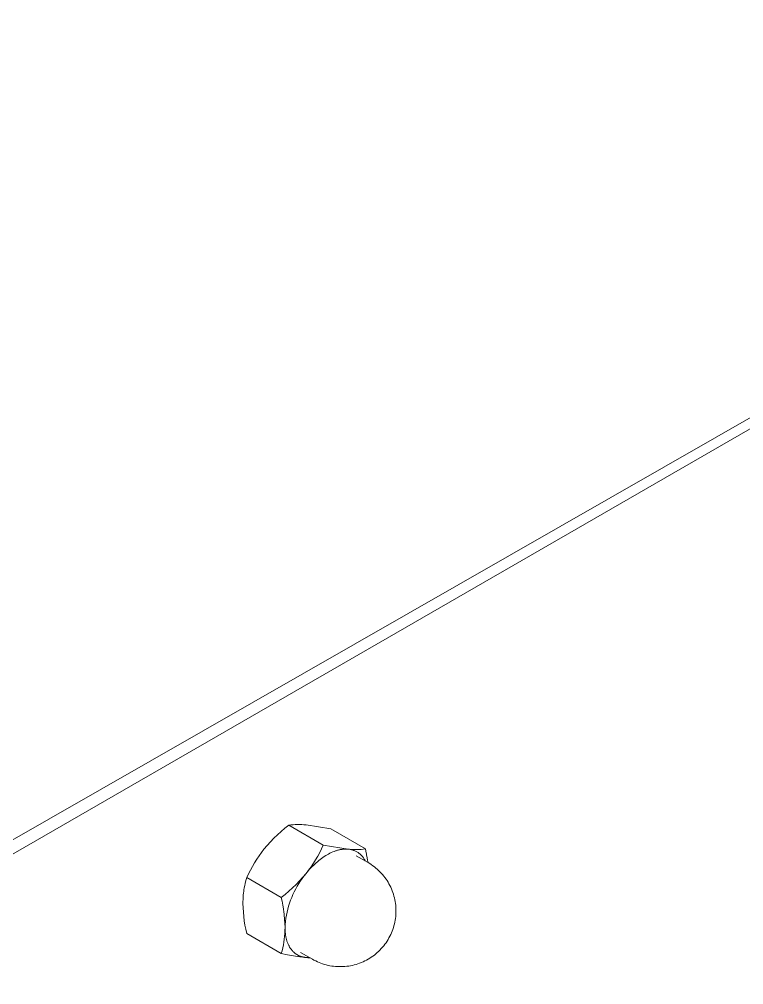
# Model space of a CAD drawing. Header units: inches. Extents: x -14 to 184, y -4 to 134.
# Drawn here: x 168.78 to 172.62, y 71.95 to 77.06 of the extents above; entities that cross this region are included whole.
import ezdxf

# ---------------------------------------------------------------- set-up
doc = ezdxf.new("R2010")
doc.units = ezdxf.units.IN
doc.layers.add('ZANO_R', color=7, linetype='Continuous', lineweight=0)

msp = doc.modelspace()

# ---------------------------------------------------------------- linework, layer by layer
at = {"layer": 'ZANO_R'}
for p, q in [((176.33842, 77.05908), (163.9683, 69.97924)), ((176.17298, 76.92487), (164.20227, 70.01358)), ((170.16711, 72.75713), (170.18704, 72.77405)), ((170.18704, 72.77405), (170.20752, 72.79032)), ((170.20752, 72.79032), (170.21889, 72.79175)), ((170.39044, 72.68471), (170.20752, 72.79032)), ((170.21889, 72.79175), (170.2303, 72.79282)), ((170.2303, 72.79282), (170.24174, 72.79354)), ((170.24174, 72.79354), (170.2532, 72.79391)), ((170.2532, 72.79391), (170.26466, 72.79393)), ((170.26466, 72.79393), (170.27612, 72.79359)), ((170.27612, 72.79359), (170.28756, 72.7929)), ((170.28756, 72.7929), (170.29898, 72.79186)), ((170.29898, 72.79186), (170.43023, 72.77043)), ((170.43023, 72.77043), (170.61315, 72.66482)), ((170.11076, 72.70258), (170.12895, 72.72137)), ((170.12895, 72.72137), (170.14774, 72.73956)), ((170.14774, 72.73956), (170.16711, 72.75713)), ((170.07627, 72.66328), (170.0932, 72.68321)), ((170.0932, 72.68321), (170.11076, 72.70258)), ((170.39044, 72.68471), (170.38107, 72.66479)), ((170.52169, 72.66328), (170.39044, 72.68471)), ((170.03766, 72.60971), (170.04998, 72.62796)), ((170.04998, 72.62796), (170.06285, 72.64582)), ((170.06285, 72.64582), (170.07627, 72.66328)), ((170.36051, 72.62586), (170.34934, 72.60688)), ((170.37109, 72.64516), (170.36051, 72.62586)), ((170.38107, 72.66479), (170.37109, 72.64516)), ((170.38801, 72.61926), (170.38063, 72.61399)), ((170.39543, 72.62426), (170.38801, 72.61926)), ((170.40288, 72.62899), (170.39543, 72.62426)), ((170.41034, 72.63344), (170.40288, 72.62899)), ((170.41779, 72.6376), (170.41034, 72.63344)), ((170.42524, 72.64147), (170.41779, 72.6376)), ((170.43266, 72.64503), (170.42524, 72.64147)), ((170.44004, 72.64829), (170.43266, 72.64503)), ((170.44737, 72.65124), (170.44004, 72.64829)), ((170.45102, 72.6526), (170.44737, 72.65124)), ((170.45464, 72.65388), (170.45102, 72.6526)), ((170.45825, 72.65508), (170.45464, 72.65388)), ((170.46184, 72.65621), (170.45825, 72.65508)), ((170.46541, 72.65725), (170.46184, 72.65621)), ((170.46896, 72.65822), (170.46541, 72.65725)), ((170.47248, 72.65911), (170.46896, 72.65822)), ((170.47598, 72.65992), (170.47248, 72.65911)), ((170.47945, 72.66065), (170.47598, 72.65992)), ((170.48289, 72.6613), (170.47945, 72.66065)), ((170.48631, 72.66188), (170.48289, 72.6613)), ((170.4897, 72.66238), (170.48631, 72.66188)), ((170.49305, 72.6628), (170.4897, 72.66238)), ((170.49637, 72.66315), (170.49305, 72.6628)), ((170.49966, 72.66342), (170.49637, 72.66315)), ((170.50292, 72.66362), (170.49966, 72.66342)), ((170.50614, 72.66374), (170.50292, 72.66362)), ((170.50933, 72.66379), (170.50614, 72.66374)), ((170.51247, 72.66377), (170.50933, 72.66379)), ((170.51559, 72.66368), (170.51247, 72.66377)), ((170.51866, 72.66351), (170.51559, 72.66368)), ((170.52169, 72.66328), (170.51866, 72.66351)), ((170.53311, 72.66224), (170.52169, 72.66328)), ((170.52541, 72.66292), (170.52169, 72.66328)), ((170.52912, 72.66243), (170.52541, 72.66292)), ((170.53281, 72.66181), (170.52912, 72.66243)), ((170.53648, 72.66108), (170.53281, 72.66181)), ((170.54455, 72.66155), (170.53311, 72.66224)), ((170.54012, 72.66022), (170.53648, 72.66108)), ((170.54373, 72.65923), (170.54012, 72.66022)), ((170.5473, 72.65813), (170.54373, 72.65923)), ((170.55601, 72.66121), (170.54455, 72.66155)), ((170.55083, 72.6569), (170.5473, 72.65813)), ((170.55432, 72.65556), (170.55083, 72.6569)), ((170.55777, 72.65409), (170.55432, 72.65556)), ((170.56747, 72.66123), (170.55601, 72.66121)), ((170.56116, 72.65252), (170.55777, 72.65409)), ((170.56449, 72.65083), (170.56116, 72.65252)), ((170.56777, 72.64902), (170.56449, 72.65083)), ((170.62757, 72.59181), (170.56493, 72.62797)), ((170.57893, 72.6616), (170.56747, 72.66123)), ((170.57098, 72.64711), (170.56777, 72.64902)), ((170.57413, 72.64509), (170.57098, 72.64711)), ((170.57721, 72.64296), (170.57413, 72.64509)), ((170.58021, 72.64073), (170.57721, 72.64296)), ((170.59037, 72.66232), (170.57893, 72.6616)), ((170.58314, 72.63841), (170.58021, 72.64073)), ((170.58598, 72.63598), (170.58314, 72.63841)), ((170.58875, 72.63346), (170.58598, 72.63598)), ((170.59142, 72.63084), (170.58875, 72.63346)), ((170.60178, 72.66339), (170.59037, 72.66232)), ((170.59401, 72.62814), (170.59142, 72.63084)), ((170.5965, 72.62535), (170.59401, 72.62814)), ((170.59889, 72.62248), (170.5965, 72.62535)), ((170.60119, 72.61953), (170.59889, 72.62248)), ((170.60339, 72.6165), (170.60119, 72.61953)), ((170.61315, 72.66482), (170.60178, 72.66339)), ((170.60548, 72.6134), (170.60339, 72.6165)), ((170.61315, 72.66482), (170.61585, 72.65215)), ((170.61746, 72.64426), (170.61585, 72.65215)), ((170.61746, 72.64426), (170.61855, 72.63876)), ((170.61946, 72.63403), (170.61854, 72.63876)), ((170.61946, 72.63403), (170.62256, 72.61689)), ((170.62311, 72.61365), (170.62256, 72.61689)), ((170.00416, 72.55281), (170.01474, 72.57212)), ((170.01474, 72.57212), (170.02591, 72.59109)), ((170.02591, 72.59109), (170.03766, 72.60971)), ((170.32527, 72.57001), (170.3124, 72.55215)), ((170.3243, 72.5638), (170.31775, 72.55671)), ((170.33098, 72.57074), (170.3243, 72.5638)), ((170.33759, 72.58826), (170.32527, 72.57001)), ((170.33778, 72.57752), (170.33098, 72.57074)), ((170.34934, 72.60688), (170.33759, 72.58826)), ((170.34469, 72.58412), (170.33778, 72.57752)), ((170.35171, 72.59053), (170.34469, 72.58412)), ((170.35883, 72.59673), (170.35171, 72.59053)), ((170.36603, 72.60272), (170.35883, 72.59673)), ((170.3733, 72.60848), (170.36603, 72.60272)), ((170.38063, 72.61399), (170.3733, 72.60848)), ((170.60747, 72.61024), (170.60548, 72.6134)), ((170.60935, 72.607), (170.60747, 72.61024)), ((170.61112, 72.60371), (170.60935, 72.607)), ((170.61277, 72.60035), (170.61112, 72.60371)), ((170.62311, 72.61365), (170.62388, 72.60895)), ((170.62475, 72.60351), (170.62388, 72.60895)), ((170.62475, 72.60351), (170.6252, 72.60056)), ((170.62626, 72.59341), (170.6252, 72.60056)), ((170.62626, 72.59341), (170.62639, 72.59249)), ((170.62757, 72.59181), (170.63612, 72.58668)), ((170.63612, 72.58668), (170.6445, 72.58126)), ((170.6445, 72.58126), (170.65268, 72.57556)), ((170.65268, 72.57556), (170.66067, 72.56959)), ((170.66067, 72.56959), (170.66846, 72.56335)), ((169.98054, 72.49781), (169.98481, 72.51327)), ((169.98481, 72.51327), (169.99418, 72.53319)), ((169.98481, 72.51327), (170.16773, 72.40765)), ((169.99418, 72.53319), (170.00416, 72.55281)), ((170.28205, 72.51476), (170.26449, 72.49539)), ((170.28868, 72.52183), (170.27882, 72.50861)), ((170.29898, 72.5347), (170.28205, 72.51476)), ((170.29898, 72.5347), (170.28868, 72.52183)), ((170.3124, 72.55215), (170.29898, 72.5347)), ((170.30509, 72.54215), (170.29898, 72.5347)), ((170.31135, 72.54949), (170.30509, 72.54215)), ((170.31775, 72.55671), (170.31135, 72.54949)), ((170.66846, 72.56335), (170.67602, 72.55686)), ((170.67602, 72.55686), (170.68337, 72.55011)), ((170.68337, 72.55011), (170.69048, 72.54312)), ((170.69048, 72.54312), (170.69735, 72.53589)), ((170.69735, 72.53589), (170.70398, 72.52843)), ((170.70398, 72.52843), (170.71034, 72.52075)), ((170.71034, 72.52075), (170.71645, 72.51286)), ((170.71645, 72.51286), (170.72228, 72.50478)), ((169.97206, 72.45906), (169.97425, 72.47068)), ((169.97425, 72.47068), (169.97674, 72.48224)), ((169.97674, 72.48224), (169.98054, 72.49781)), ((170.2463, 72.4766), (170.22751, 72.45841)), ((170.25201, 72.46708), (170.24402, 72.45266)), ((170.26449, 72.49539), (170.2463, 72.4766)), ((170.26047, 72.48123), (170.25201, 72.46708)), ((170.26942, 72.49508), (170.26047, 72.48123)), ((170.27882, 72.50861), (170.26942, 72.49508)), ((170.72228, 72.50478), (170.72784, 72.49649)), ((170.72784, 72.49649), (170.73312, 72.48803)), ((170.73312, 72.48803), (170.73811, 72.47939)), ((170.73811, 72.47939), (170.7428, 72.47059)), ((170.7428, 72.47059), (170.74719, 72.46164)), ((170.74719, 72.46164), (170.75128, 72.45254)), ((169.96588, 72.40704), (169.96679, 72.41911)), ((169.96679, 72.41911), (169.96801, 72.43115)), ((169.968, 72.43115), (169.96887, 72.43829)), ((169.96888, 72.43829), (169.96909, 72.4399)), ((169.96908, 72.4399), (169.97015, 72.44739)), ((169.97015, 72.44739), (169.97206, 72.45906)), ((170.18821, 72.42392), (170.16773, 72.40765)), ((170.20814, 72.44085), (170.18821, 72.42392)), ((170.22751, 72.45841), (170.20814, 72.44085)), ((170.22954, 72.42305), (170.22306, 72.40789)), ((170.23653, 72.43798), (170.22954, 72.42305)), ((170.24402, 72.45266), (170.23653, 72.43798)), ((170.75128, 72.45254), (170.75506, 72.44331)), ((170.75506, 72.44331), (170.75852, 72.43395)), ((170.75852, 72.43395), (170.76167, 72.42449)), ((170.76167, 72.42449), (170.76449, 72.41492)), ((170.76449, 72.41492), (170.76699, 72.40527)), ((169.96491, 72.37628), (169.96507, 72.38848)), ((169.96565, 72.35322), (169.96491, 72.37628)), ((169.96506, 72.38848), (169.96526, 72.39496)), ((169.96527, 72.39496), (169.96588, 72.40704)), ((170.16773, 72.40765), (170.17202, 72.38719)), ((170.17202, 72.38719), (170.17592, 72.36666)), ((170.17592, 72.36666), (170.17933, 72.34635)), ((170.20675, 72.36122), (170.20238, 72.34533)), ((170.21166, 72.37696), (170.20675, 72.36122)), ((170.2171, 72.39252), (170.21166, 72.37696)), ((170.22306, 72.40789), (170.2171, 72.39252)), ((170.76699, 72.40527), (170.76916, 72.39553)), ((170.76916, 72.39553), (170.77101, 72.38573)), ((170.77101, 72.38573), (170.77252, 72.37587)), ((170.77252, 72.37587), (170.77369, 72.36597)), ((170.77369, 72.36597), (170.77454, 72.35603)), ((169.96709, 72.33019), (169.96565, 72.35322)), ((169.96923, 72.30722), (169.96709, 72.33019)), ((170.17933, 72.34635), (170.17953, 72.34506)), ((170.17953, 72.34506), (170.18038, 72.3394)), ((170.18038, 72.3394), (170.18084, 72.33624)), ((170.18084, 72.33624), (170.18763, 72.24769)), ((170.19526, 72.31314), (170.19252, 72.29689)), ((170.19855, 72.3293), (170.19526, 72.31314)), ((170.20238, 72.34533), (170.19855, 72.3293)), ((170.77454, 72.31616), (170.77369, 72.30622)), ((170.77454, 72.35603), (170.77504, 72.34607)), ((170.77504, 72.32612), (170.77454, 72.31616)), ((170.77504, 72.34607), (170.77521, 72.33609)), ((170.77521, 72.33609), (170.77504, 72.32612)), ((169.97208, 72.28433), (169.96923, 72.30722)), ((169.97562, 72.26153), (169.97208, 72.28433)), ((169.97987, 72.23885), (169.97562, 72.26153)), ((170.1887, 72.26414), (170.18763, 72.24769)), ((170.19033, 72.28055), (170.1887, 72.26414)), ((170.19252, 72.29689), (170.19033, 72.28055)), ((170.76449, 72.25727), (170.76167, 72.2477)), ((170.76699, 72.26692), (170.76449, 72.25727)), ((170.76916, 72.27666), (170.76699, 72.26692)), ((170.77101, 72.28646), (170.76916, 72.27666)), ((170.77252, 72.29632), (170.77101, 72.28646)), ((170.77369, 72.30622), (170.77252, 72.29632)), ((169.98481, 72.21632), (169.97987, 72.23885)), ((169.98481, 72.21632), (170.16773, 72.1107)), ((170.18666, 72.21684), (170.18544, 72.20146)), ((170.18739, 72.23226), (170.18666, 72.21684)), ((170.18763, 72.24769), (170.18739, 72.23226)), ((170.18763, 72.24769), (170.18773, 72.23969)), ((170.18773, 72.23969), (170.18807, 72.23176)), ((170.18807, 72.23176), (170.18863, 72.22391)), ((170.18863, 72.22391), (170.18942, 72.21617)), ((170.18942, 72.21617), (170.19044, 72.20854)), ((170.19044, 72.20854), (170.19171, 72.20104)), ((170.74719, 72.21055), (170.7428, 72.2016)), ((170.75128, 72.21965), (170.74719, 72.21055)), ((170.75506, 72.22888), (170.75128, 72.21965)), ((170.75852, 72.23823), (170.75506, 72.22888)), ((170.76167, 72.2477), (170.75852, 72.23823)), ((170.17879, 72.15565), (170.17559, 72.14055)), ((170.1815, 72.17085), (170.17879, 72.15565)), ((170.18371, 72.18612), (170.1815, 72.17085)), ((170.18544, 72.20146), (170.18371, 72.18612)), ((170.19171, 72.20104), (170.19243, 72.19735)), ((170.19243, 72.19735), (170.19321, 72.19369)), ((170.19321, 72.19369), (170.19405, 72.19007)), ((170.19405, 72.19007), (170.19495, 72.1865)), ((170.19495, 72.1865), (170.19592, 72.18297)), ((170.19592, 72.18297), (170.19694, 72.17948)), ((170.19694, 72.17948), (170.19802, 72.17604)), ((170.19802, 72.17604), (170.19916, 72.17265)), ((170.19916, 72.17265), (170.20037, 72.16931)), ((170.20037, 72.16931), (170.20163, 72.16603)), ((170.20163, 72.16603), (170.20295, 72.16279)), ((170.20295, 72.16279), (170.20433, 72.15961)), ((170.20433, 72.15961), (170.20577, 72.15649)), ((170.20577, 72.15649), (170.20727, 72.15342)), ((170.71645, 72.15932), (170.71034, 72.15144)), ((170.72228, 72.16741), (170.71645, 72.15932)), ((170.72784, 72.17569), (170.72228, 72.16741)), ((170.73312, 72.18416), (170.72784, 72.17569)), ((170.73811, 72.1928), (170.73312, 72.18416)), ((170.7428, 72.2016), (170.73811, 72.1928)), ((170.1719, 72.12557), (170.16773, 72.1107)), ((170.16773, 72.1107), (170.2003, 72.10392)), ((170.17559, 72.14055), (170.1719, 72.12557)), ((170.2003, 72.10392), (170.23305, 72.09809)), ((170.20727, 72.15342), (170.20883, 72.15042)), ((170.20883, 72.15042), (170.21044, 72.14748)), ((170.21044, 72.14748), (170.21211, 72.1446)), ((170.21211, 72.1446), (170.21384, 72.14178)), ((170.21384, 72.14178), (170.21562, 72.13903)), ((170.21562, 72.13903), (170.21746, 72.13634)), ((170.21746, 72.13634), (170.21935, 72.13372)), ((170.21935, 72.13372), (170.2213, 72.13117)), ((170.2213, 72.13117), (170.2233, 72.12869)), ((170.2233, 72.12869), (170.22535, 72.12628)), ((170.22535, 72.12628), (170.22745, 72.12394)), ((170.22745, 72.12394), (170.22959, 72.12167)), ((170.22959, 72.12167), (170.23179, 72.11947)), ((170.23179, 72.11947), (170.23404, 72.11735)), ((170.23404, 72.11735), (170.23633, 72.11531)), ((170.23633, 72.11531), (170.23867, 72.11333)), ((170.23867, 72.11333), (170.24105, 72.11144)), ((170.24105, 72.11144), (170.24347, 72.10962)), ((170.24347, 72.10962), (170.24594, 72.10787)), ((170.24594, 72.10787), (170.24845, 72.1062)), ((170.24845, 72.1062), (170.25099, 72.10461)), ((170.25099, 72.10461), (170.25358, 72.1031)), ((170.3323, 72.08038), (170.26966, 72.11654)), ((170.66846, 72.10884), (170.66067, 72.1026)), ((170.67602, 72.11533), (170.66846, 72.10884)), ((170.68337, 72.12208), (170.67602, 72.11533)), ((170.69048, 72.12907), (170.68337, 72.12208)), ((170.69735, 72.1363), (170.69048, 72.12907)), ((170.70398, 72.14376), (170.69735, 72.1363)), ((170.71034, 72.15144), (170.70398, 72.14376)), ((170.23305, 72.09809), (170.26595, 72.0932)), ((170.25358, 72.1031), (170.2562, 72.10166)), ((170.2562, 72.10166), (170.25885, 72.1003)), ((170.25885, 72.1003), (170.26154, 72.09902)), ((170.26154, 72.09902), (170.26427, 72.09782)), ((170.26427, 72.09782), (170.26702, 72.09669)), ((170.26595, 72.0932), (170.29898, 72.08927)), ((170.26702, 72.09669), (170.2698, 72.09564)), ((170.2698, 72.09564), (170.27262, 72.09466)), ((170.27262, 72.09466), (170.27546, 72.09377)), ((170.27546, 72.09377), (170.27832, 72.09294)), ((170.27832, 72.09294), (170.28121, 72.0922)), ((170.28121, 72.0922), (170.28412, 72.09153)), ((170.28412, 72.09153), (170.28706, 72.09093)), ((170.28706, 72.09093), (170.29001, 72.09041)), ((170.29001, 72.09041), (170.29298, 72.08996)), ((170.29298, 72.08996), (170.29597, 72.08958)), ((170.29597, 72.08958), (170.29898, 72.08927)), ((170.29898, 72.08927), (170.30918, 72.08845)), ((170.29898, 72.08927), (170.3036, 72.08895)), ((170.3036, 72.08895), (170.30823, 72.08878)), ((170.30823, 72.08878), (170.31287, 72.08877)), ((170.30918, 72.08845), (170.31939, 72.08783)), ((170.31287, 72.08877), (170.3175, 72.08892)), ((170.34102, 72.07554), (170.3323, 72.08038)), ((170.3499, 72.07099), (170.34102, 72.07554)), ((170.35892, 72.06675), (170.3499, 72.07099)), ((170.36809, 72.06282), (170.35892, 72.06675)), ((170.37738, 72.0592), (170.36809, 72.06282)), ((170.38679, 72.05589), (170.37738, 72.0592)), ((170.39631, 72.05291), (170.38679, 72.05589)), ((170.40592, 72.05024), (170.39631, 72.05291)), ((170.56356, 72.05291), (170.55394, 72.05024)), ((170.57307, 72.05589), (170.56356, 72.05291)), ((170.58248, 72.0592), (170.57307, 72.05589)), ((170.59178, 72.06282), (170.58248, 72.0592)), ((170.60094, 72.06675), (170.59178, 72.06282)), ((170.60997, 72.07099), (170.60094, 72.06675)), ((170.61885, 72.07554), (170.60997, 72.07099)), ((170.62757, 72.08038), (170.61885, 72.07554)), ((170.63612, 72.08551), (170.62757, 72.08038)), ((170.6445, 72.09093), (170.63612, 72.08551)), ((170.65268, 72.09663), (170.6445, 72.09093)), ((170.66067, 72.1026), (170.65268, 72.09663)), ((170.41562, 72.04791), (170.40592, 72.05024)), ((170.42539, 72.0459), (170.41562, 72.04791)), ((170.43522, 72.04422), (170.42539, 72.0459)), ((170.4451, 72.04288), (170.43522, 72.04422)), ((170.45503, 72.04187), (170.4451, 72.04288)), ((170.46498, 72.0412), (170.45503, 72.04187)), ((170.47495, 72.04086), (170.46498, 72.0412)), ((170.48492, 72.04086), (170.47495, 72.04086)), ((170.49489, 72.0412), (170.48492, 72.04086)), ((170.50484, 72.04187), (170.49489, 72.0412)), ((170.51476, 72.04288), (170.50484, 72.04187)), ((170.52465, 72.04422), (170.51476, 72.04288)), ((170.53448, 72.0459), (170.52465, 72.04422)), ((170.54425, 72.04791), (170.53448, 72.0459)), ((170.55394, 72.05024), (170.54425, 72.04791))]:
    msp.add_line(p, q, dxfattribs=at)

doc.saveas('drawing.dxf')
